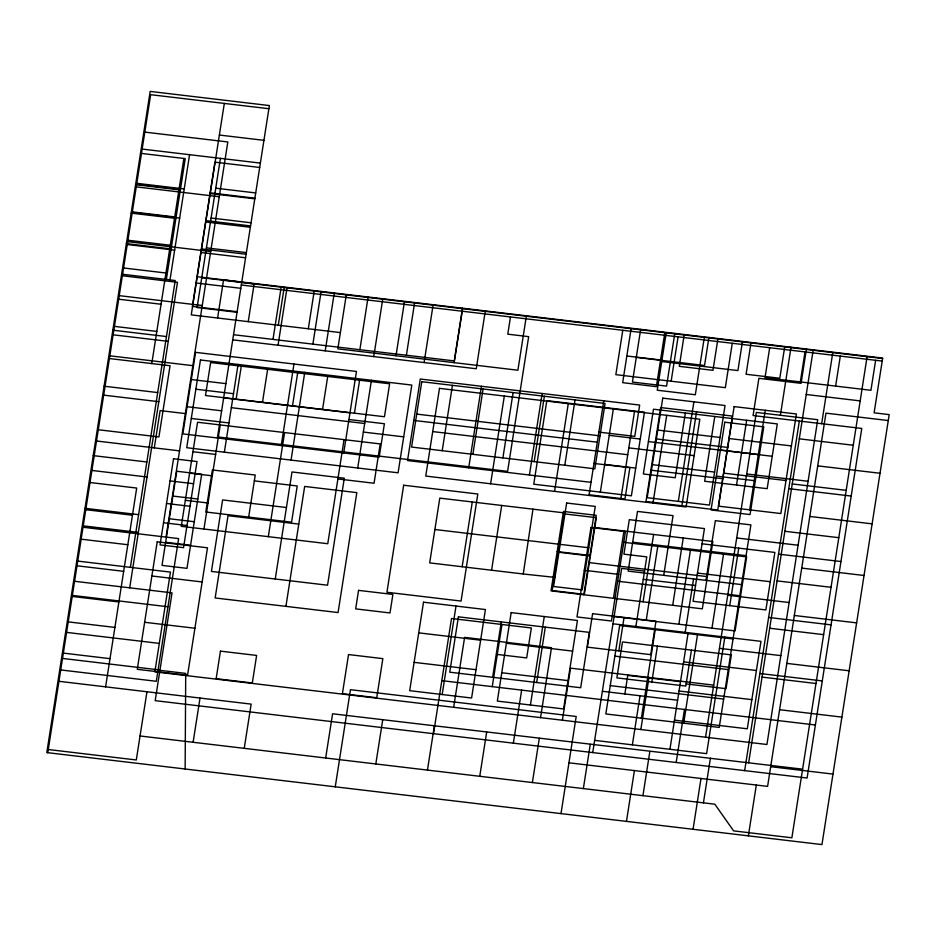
<?xml version="1.0" encoding="UTF-8"?>
<svg xmlns="http://www.w3.org/2000/svg" width="936" height="936" viewBox="0 0 936 936"><rect width="100%" height="100%" fill="white"/><g stroke="black" fill="none" stroke-linecap="round" stroke-linejoin="round"><path stroke-width="1.4" d="M185.141 768.994L185.714 673.393L158.067 670.106M565.087 512.986L439.791 498.116L429.671 562.887L523.259 573.99L532.958 509.172M47.771 752.696L150.661 94.688L268.878 108.716M151.784 363.566L183.854 158.512M166.351 279.466L185.246 158.629L140.505 153.317M105.604 686.848L136.691 488.054L90.02 482.52M169.767 281.385L189.575 154.697M130.373 567.345L175.219 280.519L121.61 274.154M129.706 587.82L177.477 282.298L122.347 275.757M154.3 447.864L160.126 410.588L185.351 413.583M224.312 103.428L191.248 314.882L340.388 332.584M220.416 158.348L197.086 307.546L237.042 312.285M166.035 537.112L227.822 141.956L144.811 132.105M146.964 691.751L136.293 759.973L48.262 749.525M217.597 318.018L223.564 279.852L254.147 283.924L248.251 321.656M217.386 437.99L269.369 105.557L150.181 91.412L46.8 752.579L821.96 844.588L889.2 414.613L874.119 412.823L882.671 358.079L197.215 276.717M203.954 529.027L220.241 424.932M224.371 452.17L238.083 364.455M236.129 399.134L241.289 366.175M193.108 742.271L200.023 698.057M262.489 402.269L267.637 369.31M272.996 339.394L281.245 286.697M278.284 325.213L284.181 287.492M248.672 517.093L255.247 475.032L212.39 469.942L205.815 512.004L291.564 522.183L297.227 485.971L254.335 480.882M278.05 345.232L287.024 287.82M281.221 445.559L293.974 364.034M268.316 536.667L284.591 432.572M292.523 405.838L297.671 372.867M308.318 328.782L314.215 291.049M244.237 748.344L251.152 704.118L58.933 681.303M291.049 460.091L304.762 372.364M275.254 579.01L291.997 471.966L344.296 478.179L327.553 585.211L211.431 571.428L222.616 499.929L286.439 507.511M312.881 344.132L321.13 291.424M325.225 350.825L334.199 293.424M285.913 606.364L304.668 486.439L356.827 492.628L338.071 612.553L215.151 597.964L228.021 515.689L298.771 524.09M322.557 409.395L327.717 376.436M346.285 294.863L337.849 348.847L517.9 370.223L526.336 316.228M344.05 439.627L327.775 543.722L181.28 526.336L197.554 422.241L380.215 443.921L374.061 483.245L337.908 478.951M343.711 452.977L356.464 371.452L195.589 352.357L182.836 433.883L379.174 457.189L384.404 423.739L348.941 419.527M359.869 349.701L368.105 297.004M354.428 413.185L359.588 380.215M373.756 356.581L382.73 299.181M357.716 468L371.44 380.285M325.67 758.008L332.584 713.782L802.597 769.181M395.998 355.75L404.446 301.766M335.252 786.813L350.45 689.692L576.19 716.485L561.003 813.606M406.399 355.235L414.636 302.527M424.102 362.56L433.075 305.159M375.816 763.963L382.73 719.737M462.501 308.213L454.264 360.91L233.544 334.714M454.159 362.653L462.606 308.669M442.213 450.696L452.427 385.351M485.234 311.349L476.26 368.749L232.736 339.85M468.702 467.813L481.443 386.287M472.867 454.334L483.081 388.99M427.448 770.082L434.362 725.868M433.52 733.684L451.526 618.497L531.355 627.974L526.675 657.926L497.285 654.439M442.166 694.535L456.007 606.06M462.15 566.736L472.282 501.977M510.471 316.953L507.78 334.175L528.664 336.656L507.604 471.358L217.55 436.925M453.667 707.312L464.607 637.369L551.491 647.689L540.552 717.631M490.616 483.772L504.328 396.057M502.901 457.891L513.115 392.547M491.575 570.235L501.696 505.463M492.64 677.29L501.298 621.913M492.254 686.638L501.965 624.487M479.758 776.295L486.673 732.081M529.413 475.02L542.166 393.494M534.152 461.612L544.378 396.267M513.349 743.161L521.644 690.125M554.568 491.365L568.281 403.65M564.806 465.25L575.02 399.906M530.431 705.007L544.272 616.532M536.667 682.508L545.325 627.132M532.385 782.543L539.3 738.328M603.767 400.807L589.083 494.746L624.979 499.005L629.87 467.696L593.974 463.425M622.779 330.279L615.841 374.657L725.33 387.656L732.268 343.278M562.396 720.217L570.539 668.14L713.688 685.129M583.818 594.769L596.244 515.327L563.449 511.43L551.023 590.873L702.328 608.833L712.858 541.511L594.348 527.448M600.35 492.125L613.419 408.541M631.11 328.665L622.674 382.66L656.382 386.662L664.829 332.666M640.669 329.355L632.432 382.063L666.561 386.112L674.798 333.403M620.79 499.227L634.503 411.512M583.35 788.592L590.265 744.366M613.443 598.279L623.973 530.969M592.722 752.579L621.691 568.386L644.541 571.1M666.21 332.83L657.236 390.23L695.331 394.758L704.317 337.358M618.836 650.871L624.066 617.432M671.147 381.221L678.085 336.843M652.989 503.053L666.713 415.327M624.874 693.962L627.763 675.418L680.507 681.677M635.883 626.5L646.776 556.873L623.914 554.159L629.308 519.655L704.445 528.571L693.073 601.286L765.87 609.933L774.868 552.427L702.058 543.793M684.181 334.959L679.279 366.327L712.986 370.328L717.889 338.961M643.079 601.801L653.597 534.479M646.203 620.357L657.774 546.332M632.362 744.845L640.037 695.764M685.351 412.998L675.23 477.758L643.348 473.979L653.48 409.207L777.301 423.914L767.169 488.674L704.644 481.256L714.776 416.485M641.382 718.181L655.212 629.706M663.718 575.347L673.042 515.642L637.498 511.419L628.161 571.124L741.558 584.59M626.465 821.387L634.409 770.574M640.844 729.53L648.987 677.453M678.331 501.38L693.892 401.813M651.795 682.04L657.423 646.097M681.888 505.756L696.571 411.817M708.926 337.451L704.539 365.485L636.293 357.388M642.927 795.658L649.841 751.444M672.703 605.311L683.233 538.001M678.857 624.23L690.429 550.204M685.047 633.251L693.553 578.893M669.93 749.303L688.159 632.701M691.435 650.134L685.819 686.076L616.871 677.898L622.498 641.956L731.355 654.872L726.067 688.674L686.147 683.935M676.178 762.489L684.473 709.453M742.412 341.874L737.919 370.574L661.729 361.53M683.666 723.2L697.507 634.725M706.001 580.367L715.338 520.662L750.894 524.885L719.222 727.424L605.826 713.957L619.655 625.482L733.052 638.949M750.976 342.892L746.074 374.26L779.793 378.261L784.696 346.893M711.968 628.161L723.54 554.135M736.527 485.035L746.647 420.276M705.545 737.205L756.335 412.425L817.725 419.702L766.935 744.494L154.861 671.849L170.457 572.107L76.764 560.98M693.061 829.284L701.005 778.483M769.684 347.724L765.005 377.723L870.936 390.289L875.628 360.29M724.838 637.053L706.61 753.655L594.793 740.388M729.752 605.639L738.75 548.145M703.427 802.842L710.401 758.242M749.689 509.851L765.262 410.284M780.39 415.28L791.025 347.197M800.315 381.911L805.007 351.913M806.364 349.467L801.076 383.339L758.885 378.331L753.07 415.549L861.763 428.454L807.101 778.027L155.189 700.654L172.048 592.851L74.576 581.279M744.67 770.62L799.332 421.036M748.648 762.782L813.15 350.275M748.367 835.848L756.311 785.047M821.668 423.692L832.783 352.603M835.626 386.1L840.317 356.101M867.099 356.675L791.868 837.79L733.602 830.875L714.835 804.199L140.049 735.977M523.259 573.99L555.013 577.395M219.363 135.041L263.929 140.33M142.155 149.07L260.372 163.098M259.693 167.462L214.941 162.15L192.383 306.411L237.136 311.711M215.76 188.194L255.703 192.933M136.808 183.327L184.216 188.955M136.679 184.135L179.057 189.166M210.319 192.874L254.896 198.163M135.603 184.673L180.344 189.985M210.038 193.518L254.791 198.83M136.246 186.872L219.258 196.724M211.091 218.029L251.047 222.768M132.339 211.887L174.728 216.918M205.978 220.627L250.555 225.915M132.257 212.425L179.677 218.053M131.157 213.115L175.898 218.416M205.592 221.949L250.345 227.261M206.423 247.864L246.379 252.615M127.904 240.224L170.293 245.255M201.556 248.964L246.121 254.253M127.682 241.652L210.694 251.503M126.383 243.629L171.124 248.941M200.819 252.463L245.571 257.774M127.237 244.518L174.658 250.146M123.564 267.977L165.953 273.008M201.755 277.7L882.613 358.511M241.312 285L882.203 361.074M196.045 282.988L240.798 288.3M119.235 295.647L202.258 305.499M626.839 355.984L660.559 359.986M118.685 299.204L161.062 304.235M806.235 394.489L860.184 400.9M114.438 326.383L156.815 331.414M888.276 420.545L825.962 413.15L767.602 786.38L568.948 762.805M112.846 330.186L166.456 336.55M113.116 334.807L168.246 341.347M109.828 355.809L192.851 365.672M799.297 438.832L853.246 445.243M109.407 358.535L170.059 365.742L158.921 436.936L98.268 429.741M657.762 430.069L720.041 437.463M729.132 438.539L791.4 445.934M191.342 379.536L225.892 383.631M598.876 432.116L634.772 436.375L639.662 405.066L420.287 379.021L407.534 460.559L591.014 482.332M655.773 438.867L727.576 447.396M609.231 435.357L640.271 439.042M720.416 450.029L759.424 454.662M416.719 414.098L599.988 435.848M648.414 441.593L772.235 456.288M195.87 389.224L233.52 393.693M817.713 465.859L880.027 473.265M223.669 397.847L349.994 412.846M413.817 420.416L597.297 442.19M628.817 447.876L694.138 455.633M104.095 386.205L157.693 392.57M231.332 407.675L364.677 423.505M432.713 431.578L627.752 454.72M103.685 395.132L158.816 401.684M187.083 406.704L221.633 410.81M746.706 473.979L808.096 481.268M652.357 464.677L714.624 472.072M723.715 473.148L785.994 480.542M363.344 432.058L403.709 436.855M792.242 483.935L846.202 490.335M716.332 476.131L755.34 480.765M604.679 464.408L635.72 468.094M650.883 470.188L722.674 478.705M788.755 488.65L851.187 496.068M191.295 418.462L228.946 422.932M809.804 516.45L872.118 523.844M192.945 451.737L215.619 454.428M96.513 440.996L179.525 450.86M784.848 531.285L838.796 537.685M93.237 455.621L146.847 461.986M736.702 537.954L798.092 545.243M189.599 473.136L212.273 475.827M91.903 470.445L147.034 476.997M170.059 480.917L193.553 483.713M778.518 554.124L840.949 561.53M632.678 542.213L746.074 555.668M623.762 542.295L746.671 556.885L735.099 630.911L612.179 616.321M801.731 568.093L864.045 575.488M172.879 496.068L197.824 499.028M434.889 529.507L588.803 547.771M185.351 500.315L208.026 503.006M166.538 503.498L190.02 506.282M557.166 551.573L589.961 555.457M558.195 552.193L590.359 556.019M777.091 580.893L831.039 587.293M697.484 573.066L770.281 581.712M588.849 562.571L707.37 576.635M85.001 508.306L138.61 514.66M169.334 518.755L194.279 521.715M85.773 509.699L132.444 515.233M584.263 570.293L618.743 574.388M643.266 579.302L695.542 585.503M163.531 522.733L187.013 525.517M617.666 581.233L740.587 595.822M727.752 595.237L789.13 602.527M83.234 525.856L138.364 532.409M83.023 527.249L178.624 538.598L156.312 681.291L60.711 669.942M794.325 615.478L856.639 622.873M165.649 542.283L190.593 545.243M768.62 617.456L831.051 624.862M81.151 539.183L127.834 544.729M769.684 628.243L823.633 634.643M613.022 623.785L760.968 641.347L747.291 728.793L674.482 720.158M76.998 565.789L123.669 571.323M151.878 575.991L202.141 581.958M719.445 648.344L780.835 655.621M786.825 663.39L849.139 670.784M683.596 661.857L756.405 670.492M418.72 632.853L480.636 640.201M506.376 643.254L572.633 651.117M614.87 656.136L728.267 669.591M759.856 673.51L822.288 680.917M762.044 677.102L815.993 683.502M72.364 595.401L167.965 606.75M72.201 596.431L118.884 601.977M144.635 622.276L194.91 628.243M679.045 691.002L751.842 699.648M414.11 662.349L476.026 669.696M501.766 672.75L568.023 680.612M610.26 685.62L723.657 699.087M68.223 621.878L114.906 627.424M779.583 709.71L841.897 717.116M602.468 691.306L677.605 700.222M65.614 632.28L159.307 643.395M441.815 680.647L815.396 724.99M63.344 653.106L110.015 658.652M62.513 658.429L159.986 670M770.679 766.689L832.993 774.084M157.213 541.839L137.276 669.322L187.551 675.289L207.488 547.806L157.213 541.839M173.534 458.757L160.056 544.892L183.55 547.677L197.016 461.553L173.534 458.757M176.752 471.253L162.033 565.391L186.978 568.351L201.696 474.213L176.752 471.253M200.444 359.986L186.72 447.712L398.092 472.797L411.805 385.07L200.444 359.986M210.635 362.536L205.487 395.507L384.462 416.742L389.622 383.783L210.635 362.536M220.451 651.14L216.146 678.682L252.31 682.976L256.616 655.434L220.451 651.14M348.531 654.557L342.412 693.67L376.74 697.741L382.847 658.64L348.531 654.557M358.558 590.37L355.668 608.88L389.996 612.951L392.886 594.442L358.558 590.37M403.673 485.222L386.942 592.266L461.074 601.064L477.816 494.021L403.673 485.222M421.785 381.712L411.571 447.057L594.84 468.807L605.054 403.463L421.785 381.712M439.475 388.358L425.751 476.073L686.1 506.984L699.824 419.258L439.475 388.358M423.517 602.199L409.687 690.674L471.592 698.022L485.421 609.547L423.517 602.199M458.406 616.824L449.748 672.188L580.683 687.738L589.341 632.362L458.406 616.824M511.173 612.612L497.332 701.087L563.589 708.95L577.43 620.474L511.173 612.612M546.823 400.631L533.754 484.216L631.39 495.811L644.459 412.214L546.823 400.631M564.186 513.864L552.193 590.534L584.368 594.348L596.349 517.678L564.186 513.864M566.643 503.018L553.585 586.486L582.215 589.879L595.261 506.411L566.643 503.018M590.955 527.506L576.974 616.941L611.442 621.024L625.435 531.59L590.955 527.506M592.593 613.688L587.363 647.139L650.742 654.662L655.972 621.212L592.593 613.688M660.676 407.558L645.98 501.497L717.783 510.015L732.467 416.075L660.676 407.558M662.758 398.128L647.185 497.683L709.465 505.077L725.037 405.51L662.758 398.128M724.768 422.218L711.056 509.945L750.052 514.566L763.776 426.851L724.768 422.218M734.128 406.598L718.555 506.154L780.835 513.548L796.396 413.981L734.128 406.598"/></g></svg>
